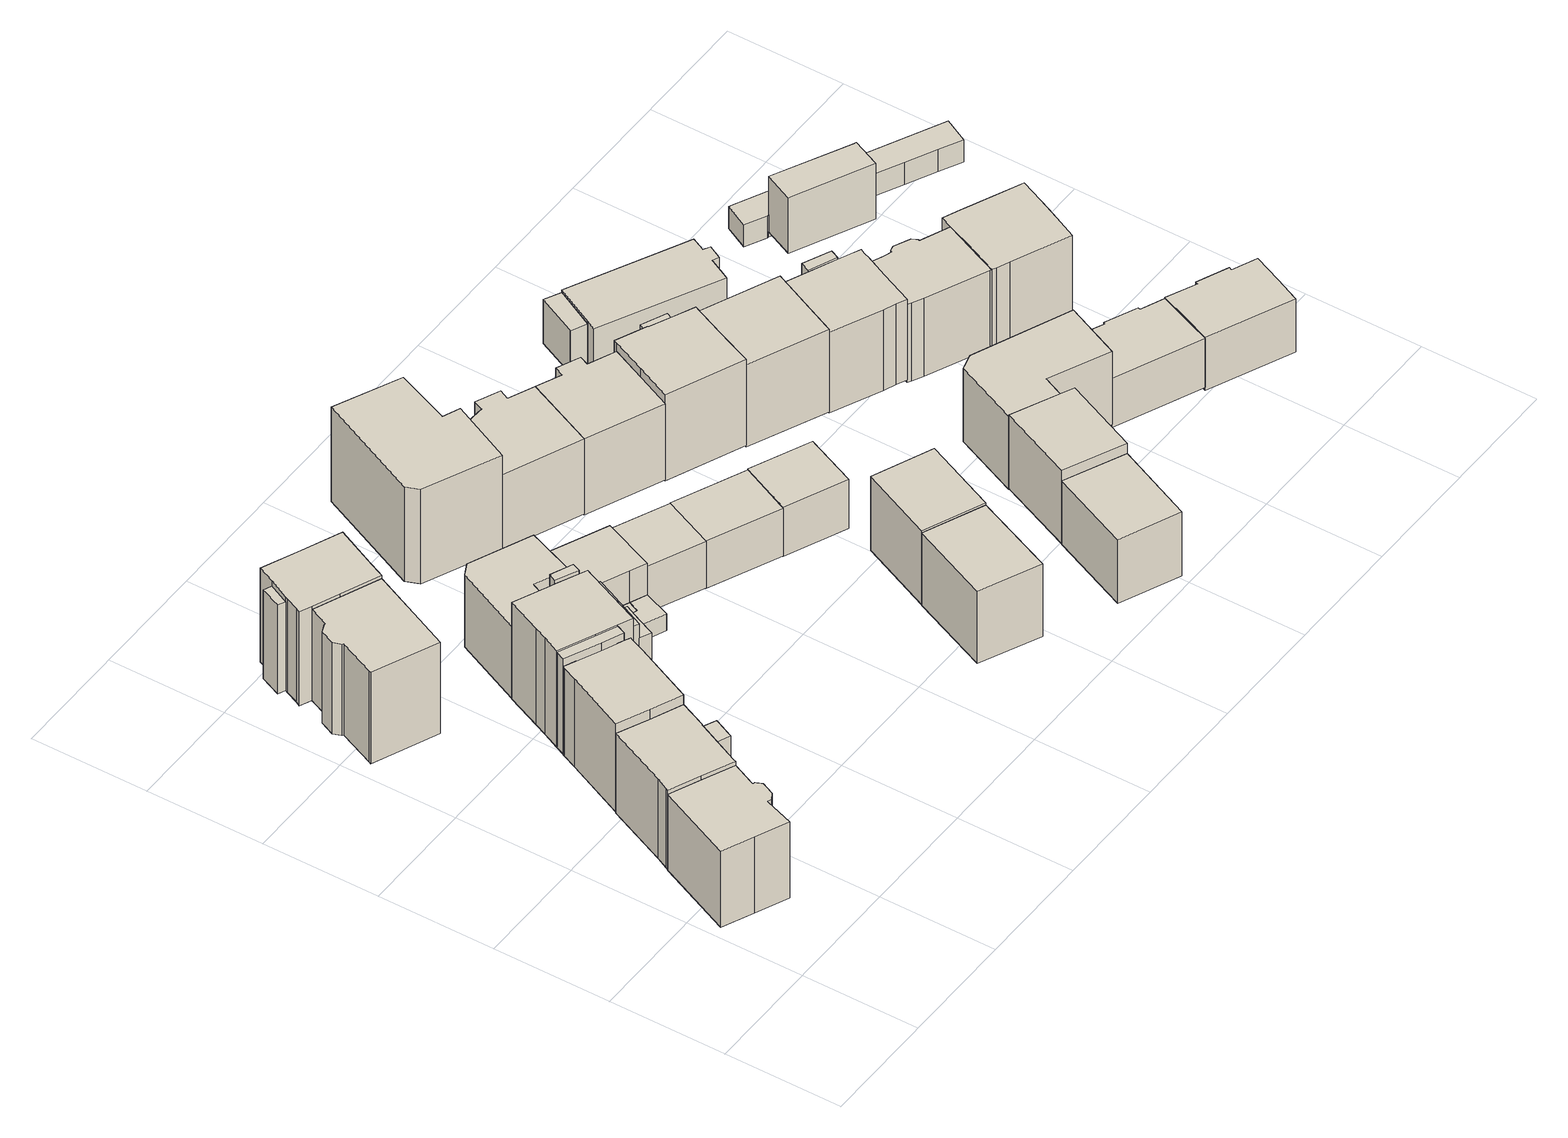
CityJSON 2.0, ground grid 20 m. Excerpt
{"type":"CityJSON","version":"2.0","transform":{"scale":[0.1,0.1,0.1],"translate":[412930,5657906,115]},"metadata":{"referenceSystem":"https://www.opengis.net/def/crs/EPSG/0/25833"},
"CityObjects":{
"building1":{"type":"Building","attributes":{"Dachtyp_tdc":"tdcGableRoof","Gemeindeschluessel":14612000,"Dachneigung":30.42,"QualitaetDacherkennung":63,"Geometrietyp2DReferenz":"3000","measuredHeight":17.05,"function":"31001_9998","roofType":"3100"},"geometry":[{"type":"Solid","lod":"1","boundaries":[[[[0,1,2,3,4,5,6,7,8,9,10,11]],[[12,13,14,15,16,17,18,19,20,21,22,23]],[[11,13,12,0]],[[10,14,13,11]],[[9,15,14,10]],[[8,16,15,9]],[[7,17,16,8]],[[6,18,17,7]],[[5,19,18,6]],[[4,20,19,5]],[[3,21,20,4]],[[2,22,21,3]],[[1,23,22,2]],[[0,12,23,1]]]]}]},
"building2":{"type":"Building","attributes":{"Gemeindeschluessel":14612000,"Geometrietyp2DReferenz":"3000","function":"31001_9998","roofType":"9999"},"children":["building2-1","building2-2"]},
"building2-1":{"type":"BuildingPart","attributes":{"Dachtyp_tdc":"tdcGableRoof","Dachneigung":32.24,"QualitaetDacherkennung":74,"Geometrietyp2DReferenz":"3000","measuredHeight":17.41,"roofType":"3100"},"parents":["building2"],"geometry":[{"type":"Solid","lod":"1","boundaries":[[[[24,25,26,27,28,29,30,31,32,33,34,35,36]],[[37,38,39,40,41,42,43,44,45,46,47,48,49]],[[36,38,37,24]],[[35,39,38,36]],[[34,40,39,35]],[[33,41,40,34]],[[32,42,41,33]],[[31,43,42,32]],[[30,44,43,31]],[[29,45,44,30]],[[28,46,45,29]],[[27,47,46,28]],[[26,48,47,27]],[[25,49,48,26]],[[24,37,49,25]]]]}]},
"building2-2":{"type":"BuildingPart","attributes":{"Dachtyp_tdc":"tdcPolyFlatRoof","Dachneigung":26.01,"QualitaetDacherkennung":44,"Geometrietyp2DReferenz":"3000","measuredHeight":15.81,"roofType":"2100"},"parents":["building2"],"geometry":[{"type":"Solid","lod":"1","boundaries":[[[[50,51,52,53,54]],[[55,38,37,49,56]],[[54,38,55,50]],[[53,37,38,54]],[[52,49,37,53]],[[51,56,49,52]],[[50,55,56,51]]]]}]},
"building3":{"type":"Building","attributes":{"Dachtyp_tdc":"tdcFreeFormRoof","Gemeindeschluessel":14612000,"Dachneigung":31.72,"QualitaetDacherkennung":68,"Geometrietyp2DReferenz":"3000","measuredHeight":20.11,"function":"31001_9998","roofType":"5000"},"geometry":[{"type":"Solid","lod":"1","boundaries":[[[[57,58,59,60,61,62,63,64,65,66,67]],[[68,69,70,71,72,73,74,75,76,77,78]],[[67,69,68,57]],[[66,70,69,67]],[[65,71,70,66]],[[64,72,71,65]],[[63,73,72,64]],[[62,74,73,63]],[[61,75,74,62]],[[60,76,75,61]],[[59,77,76,60]],[[58,78,77,59]],[[57,68,78,58]]]]}]},
"building4":{"type":"Building","attributes":{"Dachtyp_tdc":"tdcGableRoof","Gemeindeschluessel":14612000,"Dachneigung":30.16,"QualitaetDacherkennung":68,"Geometrietyp2DReferenz":"3000","measuredHeight":18.92,"function":"31001_9998","roofType":"3100"},"geometry":[{"type":"Solid","lod":"1","boundaries":[[[[79,80,81,82,83,84,85,86,87,88,89]],[[90,91,92,93,94,95,96,97,98,99,100]],[[89,91,90,79]],[[88,92,91,89]],[[87,93,92,88]],[[86,94,93,87]],[[85,95,94,86]],[[84,96,95,85]],[[83,97,96,84]],[[82,98,97,83]],[[81,99,98,82]],[[80,100,99,81]],[[79,90,100,80]]]]}]},
"building5":{"type":"Building","attributes":{"Gemeindeschluessel":14612000,"Geometrietyp2DReferenz":"3000","function":"31001_9998","roofType":"9999"},"children":["building5-1","building5-2"]},
"building5-1":{"type":"BuildingPart","attributes":{"Dachtyp_tdc":"tdcGableRoof","Dachneigung":31.81,"QualitaetDacherkennung":73,"Geometrietyp2DReferenz":"3000","measuredHeight":20.62,"roofType":"3100"},"parents":["building5"],"geometry":[{"type":"Solid","lod":"1","boundaries":[[[[101,102,103,104,105,106,107,108,109,110,111,112,113]],[[114,115,116,117,118,119,120,121,122,123,124,125,126]],[[113,115,114,101]],[[112,116,115,113]],[[111,117,116,112]],[[110,118,117,111]],[[109,119,118,110]],[[108,120,119,109]],[[107,121,120,108]],[[106,122,121,107]],[[105,123,122,106]],[[104,124,123,105]],[[103,125,124,104]],[[102,126,125,103]],[[101,114,126,102]]]]}]},
"building5-2":{"type":"BuildingPart","attributes":{"Dachtyp_tdc":"tdcPolyFlatRoof","Dachneigung":16.2,"QualitaetDacherkennung":43,"Geometrietyp2DReferenz":"3000","measuredHeight":17.67,"roofType":"2100"},"parents":["building5"],"geometry":[{"type":"Solid","lod":"1","boundaries":[[[[127,128,129,130]],[[131,117,116,132]],[[130,117,131,127]],[[129,116,117,130]],[[128,132,116,129]],[[127,131,132,128]]]]}]},
"building6":{"type":"Building","attributes":{"Gemeindeschluessel":14612000,"Geometrietyp2DReferenz":"3000","function":"31001_9998","roofType":"9999"},"children":["building6-1","building6-2","building6-3","building6-4"]},
"building6-1":{"type":"BuildingPart","attributes":{"Dachtyp_tdc":"tdcGableRoof","Dachneigung":30.92,"QualitaetDacherkennung":71,"Geometrietyp2DReferenz":"3000","measuredHeight":20.82,"roofType":"3100"},"parents":["building6"],"geometry":[{"type":"Solid","lod":"1","boundaries":[[[[133,134,135,136,137,138,139,140,141,142,143,144]],[[145,146,147,148,149,150,151,152,153,154,155,156]],[[144,146,145,133]],[[143,147,146,144]],[[142,148,147,143]],[[141,149,148,142]],[[140,150,149,141]],[[139,151,150,140]],[[138,152,151,139]],[[137,153,152,138]],[[136,154,153,137]],[[135,155,154,136]],[[134,156,155,135]],[[133,145,156,134]]]]}]},
"building6-2":{"type":"BuildingPart","attributes":{"Dachtyp_tdc":"tdcGableRoof","Dachneigung":32.29,"QualitaetDacherkennung":57,"Geometrietyp2DReferenz":"3000","measuredHeight":20.91,"roofType":"3100"},"parents":["building6"],"geometry":[{"type":"Solid","lod":"1","boundaries":[[[[157,158,159,160,161,162]],[[163,148,164,165,166,150]],[[162,148,163,157]],[[161,164,148,162]],[[160,165,164,161]],[[159,166,165,160]],[[158,150,166,159]],[[157,163,150,158]]]]}]},
"building6-3":{"type":"BuildingPart","attributes":{"Dachtyp_tdc":"tdcFreeFormRoof","Dachneigung":49.29,"QualitaetDacherkennung":10,"Geometrietyp2DReferenz":"3000","measuredHeight":15.06,"roofType":"5000"},"parents":["building6"],"geometry":[{"type":"Solid","lod":"1","boundaries":[[[[167,168,169,170,171,172,173]],[[174,175,176,177,178,179,180]],[[173,175,174,167]],[[172,176,175,173]],[[171,177,176,172]],[[170,178,177,171]],[[169,179,178,170]],[[168,180,179,169]],[[167,174,180,168]]]]}]},
"building6-4":{"type":"BuildingPart","attributes":{"Dachtyp_tdc":"tdcPolyFlatRoof","Dachneigung":46.35,"QualitaetDacherkennung":38,"Geometrietyp2DReferenz":"3000","measuredHeight":17.9,"roofType":"2100"},"parents":["building6"],"geometry":[{"type":"Solid","lod":"1","boundaries":[[[[181,182,183,184,185]],[[175,147,146,186,176]],[[185,147,175,181]],[[184,146,147,185]],[[183,186,146,184]],[[182,176,186,183]],[[181,175,176,182]]]]}]},
"building7":{"type":"Building","attributes":{"Dachtyp_tdc":"tdcFreeFormRoof","Gemeindeschluessel":14612000,"Dachneigung":66.2,"QualitaetDacherkennung":9,"Geometrietyp2DReferenz":"3000","measuredHeight":20.19,"function":"31001_9998","roofType":"5000"},"geometry":[{"type":"Solid","lod":"1","boundaries":[[[[187,188,189,190]],[[191,192,193,194]],[[190,192,191,187]],[[189,193,192,190]],[[188,194,193,189]],[[187,191,194,188]]]]}]},
"building8":{"type":"Building","attributes":{"Dachtyp_tdc":"tdcFreeFormRoof","Gemeindeschluessel":14612000,"Dachneigung":32.96,"QualitaetDacherkennung":30,"Geometrietyp2DReferenz":"3000","measuredHeight":15.47,"function":"31001_9998","roofType":"5000"},"geometry":[{"type":"Solid","lod":"1","boundaries":[[[[195,196,197,198,199,200,201,202]],[[203,204,205,206,207,208,209,210]],[[202,204,203,195]],[[201,205,204,202]],[[200,206,205,201]],[[199,207,206,200]],[[198,208,207,199]],[[197,209,208,198]],[[196,210,209,197]],[[195,203,210,196]]]]}]},
"building9":{"type":"Building","attributes":{"Dachtyp_tdc":"tdcPolyFlatRoof","Gemeindeschluessel":14612000,"Dachneigung":3.9,"QualitaetDacherkennung":65,"Geometrietyp2DReferenz":"3000","measuredHeight":3.51,"function":"31001_9998","roofType":"2100"},"geometry":[{"type":"Solid","lod":"1","boundaries":[[[[211,212,213,214,215,216]],[[217,218,219,220,221,222]],[[216,218,217,211]],[[215,219,218,216]],[[214,220,219,215]],[[213,221,220,214]],[[212,222,221,213]],[[211,217,222,212]]]]}]},
"building10":{"type":"Building","attributes":{"Dachtyp_tdc":"tdcPolyFlatRoof","Gemeindeschluessel":14612000,"Dachneigung":4.55,"QualitaetDacherkennung":51,"Geometrietyp2DReferenz":"3000","measuredHeight":3.39,"function":"31001_9998","roofType":"2100"},"geometry":[{"type":"Solid","lod":"1","boundaries":[[[[214,223,216,215]],[[220,219,218,224]],[[215,219,220,214]],[[216,218,219,215]],[[223,224,218,216]],[[214,220,224,223]]]]}]},
"building11":{"type":"Building","attributes":{"Dachtyp_tdc":"tdcFreeFormRoof","Gemeindeschluessel":14612000,"Dachneigung":36.84,"QualitaetDacherkennung":46,"Geometrietyp2DReferenz":"3000","measuredHeight":11.29,"function":"31001_9998","roofType":"5000"},"geometry":[{"type":"Solid","lod":"1","boundaries":[[[[225,226,227,228,229,230,231]],[[232,233,234,221,220,224,235]],[[231,233,232,225]],[[230,234,233,231]],[[229,221,234,230]],[[228,220,221,229]],[[227,224,220,228]],[[226,235,224,227]],[[225,232,235,226]]]]}]},
"building12":{"type":"Building","attributes":{"Dachtyp_tdc":"tdcFreeFormRoof","Gemeindeschluessel":14612000,"Dachneigung":37.78,"QualitaetDacherkennung":38,"Geometrietyp2DReferenz":"3000","measuredHeight":20.95,"function":"31001_9998","roofType":"5000"},"geometry":[{"type":"Solid","lod":"1","boundaries":[[[[236,237,238,239,240,241,242]],[[243,244,245,246,247,248,249]],[[242,244,243,236]],[[241,245,244,242]],[[240,246,245,241]],[[239,247,246,240]],[[238,248,247,239]],[[237,249,248,238]],[[236,243,249,237]]]]}]},
"building13":{"type":"Building","attributes":{"Dachtyp_tdc":"tdcGableRoof","Gemeindeschluessel":14612000,"Dachneigung":10.96,"QualitaetDacherkennung":36,"Geometrietyp2DReferenz":"3000","measuredHeight":10.59,"function":"31001_9998","roofType":"3100"},"geometry":[{"type":"Solid","lod":"1","boundaries":[[[[250,251,252,253]],[[254,255,256,257]],[[253,255,254,250]],[[252,256,255,253]],[[251,257,256,252]],[[250,254,257,251]]]]}]},
"building14":{"type":"Building","attributes":{"Dachtyp_tdc":"tdcGableRoof","Gemeindeschluessel":14612000,"Dachneigung":34.65,"QualitaetDacherkennung":66,"Geometrietyp2DReferenz":"3000","measuredHeight":16.15,"function":"31001_9998","roofType":"3100"},"geometry":[{"type":"Solid","lod":"1","boundaries":[[[[258,259,260,261]],[[262,263,264,265]],[[261,263,262,258]],[[260,264,263,261]],[[259,265,264,260]],[[258,262,265,259]]]]}]},
"building15":{"type":"Building","attributes":{"Dachtyp_tdc":"tdcGableRoof","Gemeindeschluessel":14612000,"Dachneigung":35.57,"QualitaetDacherkennung":50,"Geometrietyp2DReferenz":"3000","measuredHeight":10.97,"function":"31001_9998","roofType":"3100"},"geometry":[{"type":"Solid","lod":"1","boundaries":[[[[266,267,268,269]],[[270,271,272,273]],[[269,271,270,266]],[[268,272,271,269]],[[267,273,272,268]],[[266,270,273,267]]]]}]},
"building16":{"type":"Building","attributes":{"Dachtyp_tdc":"tdcFreeFormRoof","Gemeindeschluessel":14612000,"Dachneigung":34.55,"QualitaetDacherkennung":66,"Geometrietyp2DReferenz":"3000","measuredHeight":17.61,"function":"31001_9998","roofType":"5000"},"geometry":[{"type":"Solid","lod":"1","boundaries":[[[[274,275,276,277,278,279,280,281]],[[282,283,284,285,286,287,288,289]],[[281,283,282,274]],[[280,284,283,281]],[[279,285,284,280]],[[278,286,285,279]],[[277,287,286,278]],[[276,288,287,277]],[[275,289,288,276]],[[274,282,289,275]]]]}]},
"building17":{"type":"Building","attributes":{"Dachtyp_tdc":"tdcGableRoof","Gemeindeschluessel":14612000,"Dachneigung":33.53,"QualitaetDacherkennung":70,"Geometrietyp2DReferenz":"3000","measuredHeight":16.34,"function":"31001_9998","roofType":"3100"},"geometry":[{"type":"Solid","lod":"1","boundaries":[[[[290,291,292,293]],[[294,295,296,297]],[[293,295,294,290]],[[292,296,295,293]],[[291,297,296,292]],[[290,294,297,291]]]]}]},
"building18":{"type":"Building","attributes":{"Dachtyp_tdc":"tdcGableRoof","Gemeindeschluessel":14612000,"Dachneigung":19.39,"QualitaetDacherkennung":51,"Geometrietyp2DReferenz":"3000","measuredHeight":11.11,"function":"31001_9998","roofType":"3100"},"geometry":[{"type":"Solid","lod":"1","boundaries":[[[[298,299,300,301]],[[302,303,304,305]],[[301,303,302,298]],[[300,304,303,301]],[[299,305,304,300]],[[298,302,305,299]]]]}]},
"building19":{"type":"Building","attributes":{"Dachtyp_tdc":"tdcFreeFormRoof","Gemeindeschluessel":14612000,"Dachneigung":35.67,"QualitaetDacherkennung":70,"Geometrietyp2DReferenz":"3000","measuredHeight":17.96,"function":"31001_9998","roofType":"5000"},"geometry":[{"type":"Solid","lod":"1","boundaries":[[[[306,307,308,275,274,309,310,311]],[[312,313,314,315,316,317,318,319]],[[311,313,312,306]],[[310,314,313,311]],[[309,315,314,310]],[[274,316,315,309]],[[275,317,316,274]],[[308,318,317,275]],[[307,319,318,308]],[[306,312,319,307]]]]}]},
"building20":{"type":"Building","attributes":{"Dachtyp_tdc":"tdcGableRoof","Gemeindeschluessel":14612000,"Dachneigung":35.41,"QualitaetDacherkennung":55,"Geometrietyp2DReferenz":"3000","measuredHeight":14.52,"function":"31001_9998","roofType":"3100"},"geometry":[{"type":"Solid","lod":"1","boundaries":[[[[320,321,322,323]],[[324,325,326,327]],[[323,325,324,320]],[[322,326,325,323]],[[321,327,326,322]],[[320,324,327,321]]]]}]},
"building21":{"type":"Building","attributes":{"Gemeindeschluessel":14612000,"Geometrietyp2DReferenz":"3000","function":"31001_9998","roofType":"9999"},"children":["building21-1","building21-2"]},
"building21-1":{"type":"BuildingPart","attributes":{"Dachtyp_tdc":"tdcPolyFlatRoof","Dachneigung":22.17,"QualitaetDacherkennung":31,"Geometrietyp2DReferenz":"3000","measuredHeight":16.07,"roofType":"2100"},"parents":["building21"],"geometry":[{"type":"Solid","lod":"1","boundaries":[[[[328,329,330,331,332]],[[333,334,335,336,337]],[[332,334,333,328]],[[331,335,334,332]],[[330,336,335,331]],[[329,337,336,330]],[[328,333,337,329]]]]}]},
"building21-2":{"type":"BuildingPart","attributes":{"Dachtyp_tdc":"tdcGableRoof","Dachneigung":28.82,"QualitaetDacherkennung":75,"Geometrietyp2DReferenz":"3000","measuredHeight":18.72,"roofType":"3100"},"parents":["building21"],"geometry":[{"type":"Solid","lod":"1","boundaries":[[[[338,339,340,341,342,343,344,345,346,347]],[[336,335,334,348,349,350,351,352,353,354]],[[347,335,336,338]],[[346,334,335,347]],[[345,348,334,346]],[[344,349,348,345]],[[343,350,349,344]],[[342,351,350,343]],[[341,352,351,342]],[[340,353,352,341]],[[339,354,353,340]],[[338,336,354,339]]]]}]},
"building22":{"type":"Building","attributes":{"Dachtyp_tdc":"tdcGableRoof","Gemeindeschluessel":14612000,"Dachneigung":30.64,"QualitaetDacherkennung":72,"Geometrietyp2DReferenz":"3000","measuredHeight":16.08,"function":"31001_9998","roofType":"3100"},"geometry":[{"type":"Solid","lod":"1","boundaries":[[[[355,356,357,358,359]],[[360,361,362,363,364]],[[359,361,360,355]],[[358,362,361,359]],[[357,363,362,358]],[[356,364,363,357]],[[355,360,364,356]]]]}]},
"building23":{"type":"Building","attributes":{"Dachtyp_tdc":"tdcGableRoof","Gemeindeschluessel":14612000,"Dachneigung":33.79,"QualitaetDacherkennung":76,"Geometrietyp2DReferenz":"3000","measuredHeight":18.31,"function":"31001_9998","roofType":"3100"},"geometry":[{"type":"Solid","lod":"1","boundaries":[[[[365,366,367,368,369,370,371]],[[372,373,374,375,376,377,378]],[[371,373,372,365]],[[370,374,373,371]],[[369,375,374,370]],[[368,376,375,369]],[[367,377,376,368]],[[366,378,377,367]],[[365,372,378,366]]]]}]},
"building24":{"type":"Building","attributes":{"Dachtyp_tdc":"tdcFreeFormRoof","Gemeindeschluessel":14612000,"Dachneigung":36.4,"QualitaetDacherkennung":16,"Geometrietyp2DReferenz":"3000","measuredHeight":16.25,"function":"31001_9998","roofType":"5000"},"geometry":[{"type":"Solid","lod":"1","boundaries":[[[[379,380,381,382,383,384,385]],[[386,387,388,389,390,391,392]],[[385,387,386,379]],[[384,388,387,385]],[[383,389,388,384]],[[382,390,389,383]],[[381,391,390,382]],[[380,392,391,381]],[[379,386,392,380]]]]}]},
"building25":{"type":"Building","attributes":{"Gemeindeschluessel":14612000,"Geometrietyp2DReferenz":"3000","function":"31001_9998","roofType":"9999"},"children":["building25-1","building25-2"]},
"building25-1":{"type":"BuildingPart","attributes":{"Dachtyp_tdc":"tdcPolyFlatRoof","Dachneigung":33.22,"QualitaetDacherkennung":59,"Geometrietyp2DReferenz":"3000","measuredHeight":11.13,"roofType":"2100"},"parents":["building25"],"geometry":[{"type":"Solid","lod":"1","boundaries":[[[[393,394,395,396,397]],[[398,399,400,401,402]],[[397,399,398,393]],[[396,400,399,397]],[[395,401,400,396]],[[394,402,401,395]],[[393,398,402,394]]]]}]},
"building25-2":{"type":"BuildingPart","attributes":{"Dachtyp_tdc":"tdcPolyFlatRoof","Dachneigung":32.62,"QualitaetDacherkennung":73,"Geometrietyp2DReferenz":"3000","measuredHeight":12.2,"roofType":"2100"},"parents":["building25"],"geometry":[{"type":"Solid","lod":"1","boundaries":[[[[403,404,405,406,407,408,409,410,411,412]],[[413,399,398,414,415,416,417,418,419,420]],[[412,399,413,403]],[[411,398,399,412]],[[410,414,398,411]],[[409,415,414,410]],[[408,416,415,409]],[[407,417,416,408]],[[406,418,417,407]],[[405,419,418,406]],[[404,420,419,405]],[[403,413,420,404]]]]}]},
"building26":{"type":"Building","attributes":{"Gemeindeschluessel":14612000,"Geometrietyp2DReferenz":"3000","function":"31001_9998","roofType":"9999"},"children":["building26-1","building26-2"]},
"building26-1":{"type":"BuildingPart","attributes":{"Dachtyp_tdc":"tdcGableRoof","Dachneigung":32.53,"QualitaetDacherkennung":53,"Geometrietyp2DReferenz":"3000","measuredHeight":17.77,"roofType":"3100"},"parents":["building26"],"geometry":[{"type":"Solid","lod":"1","boundaries":[[[[421,422,423,424,425,426,427,428,429,430,431,432,433]],[[434,435,436,437,438,439,440,441,442,443,444,445,446]],[[433,434,446,421]],[[432,435,434,433]],[[431,436,435,432]],[[430,437,436,431]],[[429,438,437,430]],[[428,439,438,429]],[[427,440,439,428]],[[426,441,440,427]],[[425,442,441,426]],[[424,443,442,425]],[[423,444,443,424]],[[422,445,444,423]],[[421,446,445,422]]]]}]},
"building26-2":{"type":"BuildingPart","attributes":{"Dachtyp_tdc":"tdcPolyFlatRoof","Dachneigung":33.43,"QualitaetDacherkennung":33,"Geometrietyp2DReferenz":"3000","measuredHeight":16.71,"roofType":"2100"},"parents":["building26"],"geometry":[{"type":"Solid","lod":"1","boundaries":[[[[447,448,449,450]],[[446,451,452,434]],[[449,451,446,450]],[[448,452,451,449]],[[447,434,452,448]],[[450,446,434,447]]]]}]},
"building27":{"type":"Building","attributes":{"Gemeindeschluessel":14612000,"Dachtyp_tdc":"tdcGableRoof","Dachneigung":36.52,"QualitaetDacherkennung":71,"Geometrietyp2DReferenz":"3000","measuredHeight":17.48,"function":"31001_9998","roofType":"3100"},"geometry":[{"type":"Solid","lod":"1","boundaries":[[[[453,454,455,456,457,458,459,460,461,462,463,464,465,466,467,468,469]],[[470,471,472,473,474,475,476,477,478,479,480,481,482,483,484,485,486]],[[469,471,470,453]],[[468,472,471,469]],[[467,473,472,468]],[[466,474,473,467]],[[465,475,474,466]],[[464,476,475,465]],[[463,477,476,464]],[[462,478,477,463]],[[461,479,478,462]],[[460,480,479,461]],[[459,481,480,460]],[[458,482,481,459]],[[457,483,482,458]],[[456,484,483,457]],[[455,485,484,456]],[[454,486,485,455]],[[453,470,486,454]]]]}]},
"building28":{"type":"Building","attributes":{"Dachtyp_tdc":"tdcGableRoof","Gemeindeschluessel":14612000,"Dachneigung":15.86,"QualitaetDacherkennung":35,"Geometrietyp2DReferenz":"3000","measuredHeight":11.22,"function":"31001_9998","roofType":"3100"},"geometry":[{"type":"Solid","lod":"1","boundaries":[[[[487,488,489,490,491,492,493,494,495,496]],[[497,498,499,500,501,502,503,504,505,506]],[[496,498,497,487]],[[495,499,498,496]],[[494,500,499,495]],[[493,501,500,494]],[[492,502,501,493]],[[491,503,502,492]],[[490,504,503,491]],[[489,505,504,490]],[[488,506,505,489]],[[487,497,506,488]]]]}]},
"building29":{"type":"Building","attributes":{"Gemeindeschluessel":14612000,"Geometrietyp2DReferenz":"3000","function":"31001_9998","roofType":"9999"},"children":["building29-1","building29-2"]},
"building29-1":{"type":"BuildingPart","attributes":{"Dachtyp_tdc":"tdcGableRoof","Dachneigung":36.92,"QualitaetDacherkennung":73,"Geometrietyp2DReferenz":"3000","measuredHeight":18.31,"roofType":"3100"},"parents":["building29"],"geometry":[{"type":"Solid","lod":"1","boundaries":[[[[507,508,509,510,511,512,513,514,515,516,517,518,519]],[[520,521,522,523,524,525,526,527,528,529,530,531,532]],[[519,521,520,507]],[[518,522,521,519]],[[517,523,522,518]],[[516,524,523,517]],[[515,525,524,516]],[[514,526,525,515]],[[513,527,526,514]],[[512,528,527,513]],[[511,529,528,512]],[[510,530,529,511]],[[509,531,530,510]],[[508,532,531,509]],[[507,520,532,508]]]]}]},
"building29-2":{"type":"BuildingPart","attributes":{"Dachtyp_tdc":"tdcFreeFormRoof","Dachneigung":73.16,"QualitaetDacherkennung":22,"Geometrietyp2DReferenz":"3000","measuredHeight":14.38,"roofType":"5000"},"parents":["building29"],"geometry":[{"type":"Solid","lod":"1","boundaries":[[[[533,534,535,536,537,538]],[[539,540,541,523,542,522]],[[538,540,539,533]],[[537,541,540,538]],[[536,523,541,537]],[[535,542,523,536]],[[534,522,542,535]],[[533,539,522,534]]]]}]},
"building30":{"type":"Building","attributes":{"Dachtyp_tdc":"tdcGableRoof","Gemeindeschluessel":14612000,"Dachneigung":32.89,"QualitaetDacherkennung":48,"Geometrietyp2DReferenz":"3000","measuredHeight":12.28,"function":"31001_9998","roofType":"3100"},"geometry":[{"type":"Solid","lod":"1","boundaries":[[[[543,544,545,546,547,548,549,550,551,552]],[[553,554,555,556,557,558,559,560,561,562]],[[552,554,553,543]],[[551,555,554,552]],[[550,556,555,551]],[[549,557,556,550]],[[548,558,557,549]],[[547,559,558,548]],[[546,560,559,547]],[[545,561,560,546]],[[544,562,561,545]],[[543,553,562,544]]]]}]},
"building31":{"type":"Building","attributes":{"Dachtyp_tdc":"tdcPolyFlatRoof","Gemeindeschluessel":14612000,"Dachneigung":5.5,"QualitaetDacherkennung":57,"Geometrietyp2DReferenz":"3000","measuredHeight":11.12,"function":"31001_9998","roofType":"2100"},"geometry":[{"type":"Solid","lod":"1","boundaries":[[[[563,564,565,566,567]],[[568,569,570,571,572]],[[567,569,568,563]],[[566,570,569,567]],[[565,571,570,566]],[[564,572,571,565]],[[563,568,572,564]]]]}]},
"building32":{"type":"Building","attributes":{"Dachtyp_tdc":"tdcFreeFormRoof","Gemeindeschluessel":14612000,"Dachneigung":27.79,"QualitaetDacherkennung":10,"Geometrietyp2DReferenz":"3000","measuredHeight":4.88,"function":"31001_9998","roofType":"5000"},"geometry":[{"type":"Solid","lod":"1","boundaries":[[[[573,574,575,576,577,578,579,580,581,582]],[[583,584,585,586,587,588,589,590,591,592]],[[582,584,583,573]],[[581,585,584,582]],[[580,586,585,581]],[[579,587,586,580]],[[578,588,587,579]],[[577,589,588,578]],[[576,590,589,577]],[[575,591,590,576]],[[574,592,591,575]],[[573,583,592,574]]]]}]}
},
"vertices":[
[111,249,170],[59,272,170],[1,142,170],[54,118,170],[108,94,170],[126,145,170],[133,142,170],[144,148,170],[154,171,170],[149,182,170],[145,183,170],[164,225,170],[111,249,21],[164,225,21],[145,183,21],[149,182,21],[154,171,21],[144,148,21],[133,142,21],[126,145,21],[108,94,21],[54,118,21],[1,142,21],[59,272,21],
[201,308,178],[202,308,178],[222,354,178],[169,377,178],[117,401,178],[71,297,178],[61,276,178],[59,272,178],[111,249,178],[164,225,178],[165,229,178],[175,251,178],[185,273,178],[201,308,22],[185,273,22],[175,251,22],[165,229,22],[164,225,22],[111,249,22],[59,272,22],[61,276,22],[71,297,22],[117,401,22],[169,377,22],[222,354,22],[202,308,22],
[208,263,174],[224,298,174],[202,308,174],[201,308,174],[185,273,174],[208,263,22],[224,298,22],
[3,749,206],[112,701,206],[177,846,206],[67,893,206],[53,860,206],[51,861,206],[36,855,206],[25,830,206],[30,816,206],[32,815,206],[5,753,206],[3,749,27],[5,753,27],[32,815,27],[30,816,27],[25,830,27],[36,855,27],[51,861,27],[53,860,27],[67,893,27],[177,846,27],[112,701,27],
[278,480,197],[280,484,197],[270,489,197],[228,508,197],[176,531,197],[174,527,197],[163,503,197],[117,401,197],[170,377,197],[222,354,197],[268,456,197],[278,480,24],[268,456,24],[222,354,24],[170,377,24],[117,401,24],[163,503,24],[174,527,24],[176,531,24],[228,508,24],[270,489,24],[280,484,24],
[52,910,212],[47,902,212],[67,893,212],[112,874,212],[177,846,212],[181,855,212],[190,875,212],[222,944,212],[157,972,212],[93,1000,212],[80,971,212],[63,936,212],[61,931,212],[52,910,28],[61,931,28],[63,936,28],[80,971,28],[93,1000,28],[157,972,28],[222,944,28],[190,875,28],[181,855,28],[177,846,28],[112,874,28],[67,893,28],[47,902,28],
[66,977,202],[51,942,202],[63,936,202],[80,971,202],[66,977,28],[51,942,28],
[349,605,214],[336,611,214],[299,628,214],[292,631,214],[232,658,214],[206,598,214],[196,576,214],[183,547,214],[243,520,214],[277,505,214],[301,494,214],[343,591,214],[349,605,25],[343,591,25],[301,494,25],[277,505,25],[243,520,25],[183,547,25],[196,576,25],[206,598,25],[232,658,25],[292,631,25],[299,628,25],[336,611,25],
[242,521,212],[183,547,212],[176,531,212],[235,504,212],[270,489,212],[277,505,212],[242,521,25],[270,489,25],[235,504,25],[176,531,25],
[330,481,170],[342,510,170],[357,542,170],[348,546,170],[353,558,170],[344,562,170],[311,490,170],[330,481,25],[311,490,25],[344,562,25],[353,558,25],[348,546,25],[357,542,25],[342,510,25],
[311,490,198],[344,562,198],[354,586,198],[343,591,198],[301,494,198],[354,586,25],
[299,628,221],[336,611,221],[342,625,221],[305,641,221],[299,628,27],[305,641,27],[342,625,27],[336,611,27],
[232,658,167],[299,628,167],[305,641,167],[323,682,167],[378,657,167],[410,739,167],[306,785,167],[285,775,167],[232,658,26],[285,775,26],[306,785,26],[410,739,26],[378,657,26],[323,682,26],[305,641,26],[299,628,26],
[382,591,60],[474,552,60],[492,597,60],[464,609,60],[456,591,60],[389,610,60],[382,591,27],[389,610,27],[456,591,27],[464,609,27],[492,597,27],[474,552,27],
[401,637,60],[401,637,27],
[378,657,122],[375,650,122],[401,637,122],[464,609,122],[492,597,122],[528,686,122],[410,739,122],[378,657,27],[410,739,27],[528,686,27],[375,650,27],
[350,923,213],[359,900,213],[484,843,213],[533,948,213],[504,960,213],[542,1053,213],[432,1104,213],[350,923,28],[432,1104,28],[542,1053,28],[504,960,28],[533,948,28],[484,843,28],[359,900,28],
[583,556,116],[621,644,116],[528,686,116],[492,597,116],[583,556,25],[492,597,25],[528,686,25],[621,644,25],
[677,150,155],[777,104,155],[835,241,155],[735,285,155],[677,150,13],[735,285,13],[835,241,13],[777,104,13],
[621,644,117],[583,556,117],[701,502,117],[741,590,117],[621,644,24],[741,590,24],[701,502,24],[583,556,24],
[613,787,174],[666,908,174],[623,927,174],[631,944,174],[591,962,174],[584,945,174],[533,948,174],[484,843,174],[613,787,27],[484,843,27],[533,948,27],[584,945,27],[591,962,27],[631,944,27],[623,927,27],[666,908,27],
[735,285,159],[835,241,159],[890,367,159],[790,410,159],[735,285,14],[790,410,14],[890,367,14],[835,241,14],
[803,457,119],[841,545,119],[741,590,119],[701,502,119],[803,457,23],[701,502,23],[741,590,23],[841,545,23],
[754,888,174],[715,905,174],[708,889,174],[740,732,174],[793,852,174],[747,872,174],[754,888,25],[747,872,25],[793,852,25],[740,732,25],[613,787,25],[666,908,25],[708,889,25],[715,905,25],
[895,53,138],[995,9,138],[1054,143,138],[954,189,138],[895,53,13],[954,189,13],[1054,143,13],[995,9,13],
[896,833,179],[854,852,179],[846,834,179],[846,833,179],[887,814,179],[896,833,23],[887,814,23],[846,833,23],[846,834,23],[854,852,23],
[846,834,191],[795,857,191],[793,852,191],[767,793,191],[740,732,191],[867,677,191],[892,737,191],[919,799,191],[887,814,191],[846,833,191],[919,799,23],[892,737,23],[867,677,23],[740,732,23],[767,793,23],[793,852,23],[795,857,23],
[1009,318,158],[954,189,158],[1054,143,158],[1110,271,158],[1089,281,158],[1009,318,14],[1089,281,14],[1110,271,14],[1054,143,14],[954,189,14],
[892,737,181],[867,677,181],[995,619,181],[1022,679,181],[1046,732,181],[1050,741,181],[919,799,181],[892,737,20],[919,799,20],[1050,741,20],[1046,732,20],[1022,679,20],[995,619,20],[867,677,20],
[1206,271,155],[1248,366,155],[1085,436,155],[1057,429,155],[1009,318,155],[1089,281,155],[1105,317,155],[1206,271,12],[1105,317,12],[1089,281,12],[1009,318,12],[1057,429,12],[1085,436,12],[1248,366,12],
[910,1025,110],[883,1039,110],[852,972,110],[850,969,110],[875,957,110],[910,1025,24],[875,957,24],[850,969,24],[852,972,24],[883,1039,24],
[867,941,115],[1063,842,115],[1071,858,115],[1082,880,115],[1093,875,115],[1105,898,115],[1094,904,115],[1105,927,115],[910,1025,115],[875,957,115],[867,941,24],[1105,927,24],[1094,904,24],[1105,898,24],[1093,875,24],[1082,880,24],[1071,858,24],[1063,842,24],
[1084,715,176],[1046,732,176],[1020,675,176],[995,619,176],[1078,580,176],[1098,572,176],[1115,564,176],[1140,621,176],[1158,660,176],[1162,670,176],[1166,678,176],[1150,686,176],[1130,695,176],[1130,695,18],[1150,686,18],[1166,678,18],[1162,670,18],[1158,660,18],[1140,621,18],[1115,564,18],[1098,572,18],[1078,580,18],[995,619,18],[1020,675,18],[1046,732,18],[1084,715,18],
[1130,695,179],[1137,710,179],[1091,731,179],[1084,715,179],[1091,731,18],[1137,710,18],
[1139,552,166],[1241,505,166],[1243,504,166],[1265,556,166],[1286,604,166],[1237,625,166],[1238,628,166],[1233,637,166],[1206,650,166],[1197,648,166],[1195,645,166],[1182,649,166],[1164,657,166],[1158,660,166],[1137,614,166],[1115,564,166],[1121,561,166],[1139,552,13],[1121,561,13],[1115,564,13],[1137,614,13],[1158,660,13],[1164,657,13],[1182,649,13],[1195,645,13],[1197,648,13],[1206,650,13],[1233,637,13],[1238,628,13],[1237,625,13],[1286,604,13],[1265,556,13],[1243,504,13],[1241,505,13],
[1224,311,102],[1206,271,102],[1351,207,102],[1367,247,102],[1389,302,102],[1350,319,102],[1351,323,102],[1298,347,102],[1296,344,102],[1248,366,102],[1224,311,6],[1248,366,6],[1296,344,6],[1298,347,6],[1351,323,6],[1350,319,6],[1389,302,6],[1367,247,6],[1351,207,6],[1206,271,6],
[1303,620,167],[1294,624,167],[1286,604,167],[1269,564,167],[1243,504,167],[1250,500,167],[1271,491,167],[1368,448,167],[1395,507,167],[1422,567,167],[1388,582,167],[1328,609,167],[1324,611,167],[1303,620,8],[1324,611,8],[1328,609,8],[1388,582,8],[1422,567,8],[1395,507,8],[1368,448,8],[1271,491,8],[1250,500,8],[1243,504,8],[1269,564,8],[1286,604,8],[1294,624,8],
[1336,606,127],[1328,609,127],[1335,606,127],[1388,582,127],[1393,594,127],[1341,619,127],[1336,606,8],[1341,619,8],[1393,594,8],[1335,606,8],
[1369,252,104],[1351,207,104],[1491,144,104],[1511,188,104],[1532,237,104],[1491,255,104],[1493,260,104],[1441,283,104],[1439,279,104],[1389,302,104],[1369,252,0],[1389,302,0],[1439,279,0],[1441,283,0],[1493,260,0],[1491,255,0],[1532,237,0],[1511,188,0],[1491,144,0],[1351,207,0],
[1396,844,121],[1270,908,121],[1248,859,121],[1378,795,121],[1400,843,121],[1396,844,12],[1400,843,12],[1378,795,12],[1248,859,12],[1270,908,12],
[1253,966,45],[1233,926,45],[1268,908,45],[1270,908,45],[1396,844,45],[1400,843,45],[1471,807,45],[1521,782,45],[1558,763,45],[1579,804,45],[1253,966,2],[1579,804,2],[1558,763,2],[1521,782,2],[1471,807,2],[1400,843,2],[1396,844,2],[1270,908,2],[1268,908,2],[1233,926,2]
]}
